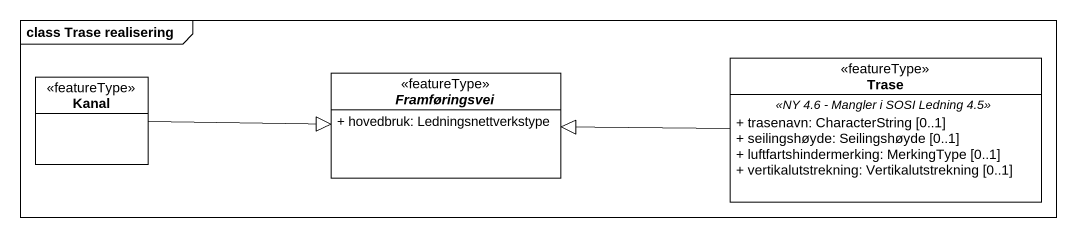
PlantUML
@startuml
mainframe class Trase realisering
hide circle
hide empty members
skinparam classAttributeIconSize 0
class Trase <<featureType>> #FFFFFF {
  .. <<NY 4.6 - Mangler i SOSI Ledning 4.5>> ..
  + trasenavn: CharacterString [0..1]
  + seilingshøyde: Seilingshøyde [0..1]
  + luftfartshindermerking: MerkingType [0..1]
  + vertikalutstrekning: Vertikalutstrekning [0..1]
}
class Kanal <<featureType>> #FFFFFF
abstract class Framføringsvei <<featureType>> #FFFFFF {
  + hovedbruk: Ledningsnettverkstype
}
Trase -left-|> Framføringsvei
Kanal -right-|> Framføringsvei
@enduml
